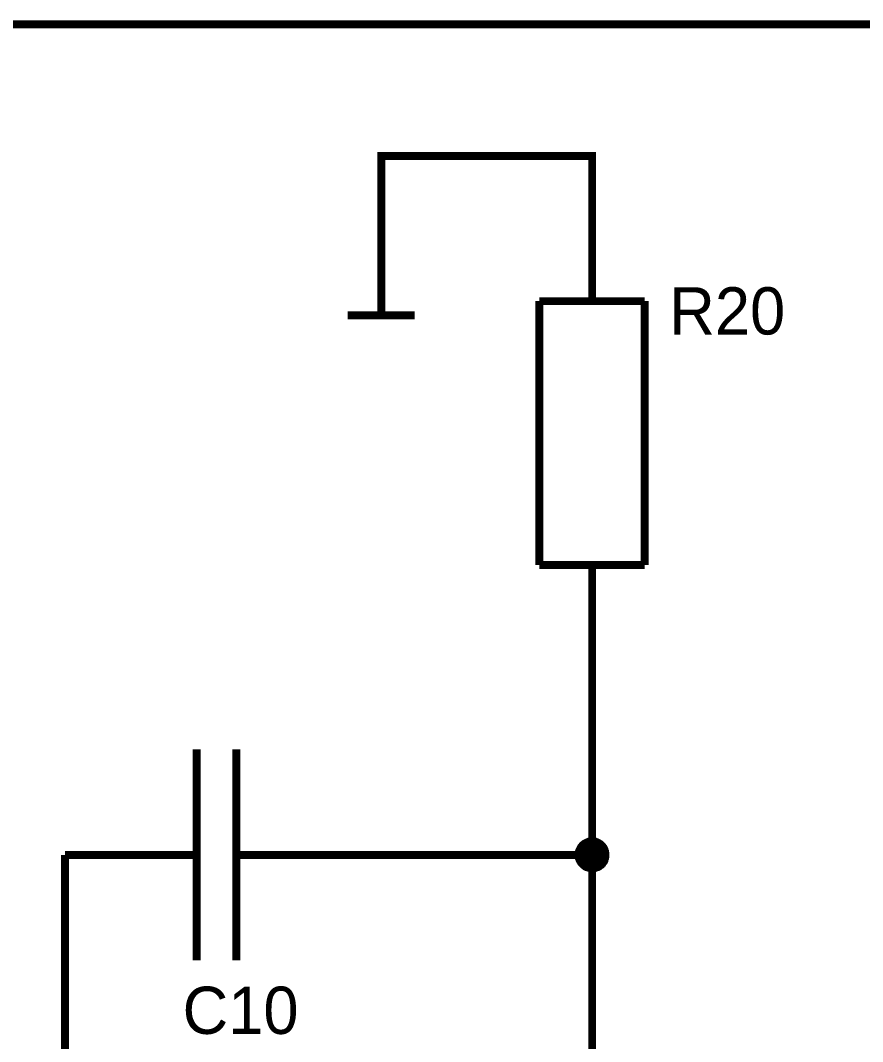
# Model space of a CAD drawing. Header units: inches. Extents: x 0 to 420, y 0 to 297.
# Drawn here: x 300.79 to 332.72, y 178.41 to 217.14 of the extents above; entities that cross this region are included whole.
import ezdxf

# ---------------------------------------------------------------- set-up
doc = ezdxf.new("R2010")
doc.units = ezdxf.units.IN
doc.layers.add('Sheet', color=255, linetype='Continuous')

msp = doc.modelspace()

# ---------------------------------------------------------------- linework, layer by layer
at = {"layer": 'Sheet'}
for points, const_width in [([(223.506, 216.992), (341.967, 216.992), (341.967, 216.992)], 0.3), ([(314.474, 208.489), (314.474, 211.996), (322.47, 211.996), (322.47, 211.492)], 0.3), ([(322.47, 206.495), (322.47, 211.492)], 0.3), ([(314.474, 208.489), (314.474, 205.957)], 0.3), ([(324.463, 206.495), (320.465, 206.495)], 0.3), ([(320.465, 206.495), (320.465, 196.491)], 0.3), ([(324.463, 196.491), (324.463, 206.495)], 0.3), ([(313.197, 205.957), (315.739, 205.957)], 0.3), ([(320.465, 196.491), (324.463, 196.491)], 0.3), ([(322.47, 196.491), (322.47, 191.495)], 0.3), ([(313.97, 185.491), (322.47, 185.491), (322.47, 191.495)], 0.3), ([(307.474, 189.49), (307.474, 181.491)], 0.3), ([(308.975, 189.49), (308.975, 181.491)], 0.3), ([(321.954, 185.491), (321.954, 185.513), (321.954, 185.547), (321.966, 185.569), (321.966, 185.591), (321.966, 185.614), (321.977, 185.647), (321.988, 185.67), (321.999, 185.692), (322.01, 185.715), (322.022, 185.737), (322.033, 185.759), (322.044, 185.782), (322.055, 185.793), (322.078, 185.815), (322.089, 185.838), (322.111, 185.849), (322.122, 185.871), (322.145, 185.883), (322.167, 185.905), (322.178, 185.916), (322.201, 185.927), (322.223, 185.939), (322.246, 185.95), (322.268, 185.961), (322.29, 185.972), (322.313, 185.983), (322.346, 185.995), (322.369, 185.995), (322.391, 185.995), (322.414, 186.006), (322.447, 186.006), (322.47, 186.006)], 0.3), ([(321.954, 185.491), (321.954, 185.513), (321.954, 185.547), (321.966, 185.569), (321.966, 185.591), (321.966, 185.614), (321.977, 185.647), (321.988, 185.67), (321.999, 185.692), (322.01, 185.715), (322.022, 185.737), (322.033, 185.759), (322.044, 185.782), (322.055, 185.793), (322.078, 185.815), (322.089, 185.838), (322.111, 185.849), (322.122, 185.871), (322.145, 185.883), (322.167, 185.905), (322.178, 185.916), (322.201, 185.927), (322.223, 185.939), (322.246, 185.95), (322.268, 185.961), (322.29, 185.972), (322.313, 185.983), (322.346, 185.995), (322.369, 185.995), (322.391, 185.995), (322.414, 186.006), (322.447, 186.006), (322.47, 186.006)], 0.3), ([(321.954, 185.491), (321.954, 185.513), (321.954, 185.547), (321.966, 185.569), (321.966, 185.591), (321.966, 185.614), (321.977, 185.647), (321.988, 185.67), (321.999, 185.692), (322.01, 185.715), (322.022, 185.737), (322.033, 185.759), (322.044, 185.782), (322.055, 185.793), (322.078, 185.815), (322.089, 185.838), (322.111, 185.849), (322.122, 185.871), (322.145, 185.883), (322.167, 185.905), (322.178, 185.916), (322.201, 185.927), (322.223, 185.939), (322.246, 185.95), (322.268, 185.961), (322.29, 185.972), (322.313, 185.983), (322.346, 185.995), (322.369, 185.995), (322.391, 185.995), (322.414, 186.006), (322.447, 186.006), (322.47, 186.006)], 0.3), ([(321.954, 185.491), (321.954, 185.513), (321.954, 185.547), (321.966, 185.569), (321.966, 185.591), (321.966, 185.614), (321.977, 185.647), (321.988, 185.67), (321.999, 185.692), (322.01, 185.715), (322.022, 185.737), (322.033, 185.759), (322.044, 185.782), (322.055, 185.793), (322.078, 185.815), (322.089, 185.838), (322.111, 185.849), (322.122, 185.871), (322.145, 185.883), (322.167, 185.905), (322.178, 185.916), (322.201, 185.927), (322.223, 185.939), (322.246, 185.95), (322.268, 185.961), (322.29, 185.972), (322.313, 185.983), (322.346, 185.995), (322.369, 185.995), (322.391, 185.995), (322.414, 186.006), (322.447, 186.006), (322.47, 186.006)], 0.3), ([(321.954, 185.491), (321.954, 185.513), (321.954, 185.547), (321.966, 185.569), (321.966, 185.591), (321.966, 185.614), (321.977, 185.647), (321.988, 185.67), (321.999, 185.692), (322.01, 185.715), (322.022, 185.737), (322.033, 185.759), (322.044, 185.782), (322.055, 185.793), (322.078, 185.815), (322.089, 185.838), (322.111, 185.849), (322.122, 185.871), (322.145, 185.883), (322.167, 185.905), (322.178, 185.916), (322.201, 185.927), (322.223, 185.939), (322.246, 185.95), (322.268, 185.961), (322.29, 185.972), (322.313, 185.983), (322.346, 185.995), (322.369, 185.995), (322.391, 185.995), (322.414, 186.006), (322.447, 186.006), (322.47, 186.006)], 0.0991), ([(321.954, 185.491), (321.954, 185.513), (321.954, 185.547), (321.966, 185.569), (321.966, 185.591), (321.966, 185.614), (321.977, 185.647), (321.988, 185.67), (321.999, 185.692), (322.01, 185.715), (322.022, 185.737), (322.033, 185.759), (322.044, 185.782), (322.055, 185.793), (322.078, 185.815), (322.089, 185.838), (322.111, 185.849), (322.122, 185.871), (322.145, 185.883), (322.167, 185.905), (322.178, 185.916), (322.201, 185.927), (322.223, 185.939), (322.246, 185.95), (322.268, 185.961), (322.29, 185.972), (322.313, 185.983), (322.346, 185.995), (322.369, 185.995), (322.391, 185.995), (322.414, 186.006), (322.447, 186.006), (322.47, 186.006)], 0.0991), ([(321.954, 185.491), (321.954, 185.513), (321.954, 185.547), (321.966, 185.569), (321.966, 185.591), (321.966, 185.614), (321.977, 185.647), (321.988, 185.67), (321.999, 185.692), (322.01, 185.715), (322.022, 185.737), (322.033, 185.759), (322.044, 185.782), (322.055, 185.793), (322.078, 185.815), (322.089, 185.838), (322.111, 185.849), (322.122, 185.871), (322.145, 185.883), (322.167, 185.905), (322.178, 185.916), (322.201, 185.927), (322.223, 185.939), (322.246, 185.95), (322.268, 185.961), (322.29, 185.972), (322.313, 185.983), (322.346, 185.995), (322.369, 185.995), (322.391, 185.995), (322.414, 186.006), (322.447, 186.006), (322.47, 186.006)], 0.0991), ([(321.954, 185.491), (321.954, 185.513), (321.954, 185.547), (321.966, 185.569), (321.966, 185.591), (321.966, 185.614), (321.977, 185.647), (321.988, 185.67), (321.999, 185.692), (322.01, 185.715), (322.022, 185.737), (322.033, 185.759), (322.044, 185.782), (322.055, 185.793), (322.078, 185.815), (322.089, 185.838), (322.111, 185.849), (322.122, 185.871), (322.145, 185.883), (322.167, 185.905), (322.178, 185.916), (322.201, 185.927), (322.223, 185.939), (322.246, 185.95), (322.268, 185.961), (322.29, 185.972), (322.313, 185.983), (322.346, 185.995), (322.369, 185.995), (322.391, 185.995), (322.414, 186.006), (322.447, 186.006), (322.47, 186.006)], 0.0991), ([(322.47, 186.006), (322.47, 186.006)], 0.3), ([(322.47, 186.006), (322.492, 186.006), (322.526, 186.006), (322.548, 185.995), (322.57, 185.995), (322.593, 185.995), (322.615, 185.983), (322.649, 185.972), (322.671, 185.961), (322.694, 185.95), (322.716, 185.939), (322.727, 185.927), (322.75, 185.916), (322.772, 185.905), (322.794, 185.883), (322.806, 185.871), (322.828, 185.849), (322.839, 185.838), (322.862, 185.815), (322.873, 185.793), (322.884, 185.782), (322.906, 185.759), (322.918, 185.737), (322.929, 185.715), (322.929, 185.692), (322.94, 185.67), (322.951, 185.647), (322.962, 185.614), (322.962, 185.591), (322.962, 185.569), (322.974, 185.547), (322.974, 185.513), (322.974, 185.491)], 0.3), ([(322.47, 186.006), (322.47, 186.006)], 0.3), ([(322.47, 186.006), (322.492, 186.006), (322.526, 186.006), (322.548, 185.995), (322.57, 185.995), (322.593, 185.995), (322.615, 185.983), (322.649, 185.972), (322.671, 185.961), (322.694, 185.95), (322.716, 185.939), (322.727, 185.927), (322.75, 185.916), (322.772, 185.905), (322.794, 185.883), (322.806, 185.871), (322.828, 185.849), (322.839, 185.838), (322.862, 185.815), (322.873, 185.793), (322.884, 185.782), (322.906, 185.759), (322.918, 185.737), (322.929, 185.715), (322.929, 185.692), (322.94, 185.67), (322.951, 185.647), (322.962, 185.614), (322.962, 185.591), (322.962, 185.569), (322.974, 185.547), (322.974, 185.513), (322.974, 185.491)], 0.3), ([(322.47, 186.006), (322.47, 186.006)], 0.3), ([(322.47, 186.006), (322.492, 186.006), (322.526, 186.006), (322.548, 185.995), (322.57, 185.995), (322.593, 185.995), (322.615, 185.983), (322.649, 185.972), (322.671, 185.961), (322.694, 185.95), (322.716, 185.939), (322.727, 185.927), (322.75, 185.916), (322.772, 185.905), (322.794, 185.883), (322.806, 185.871), (322.828, 185.849), (322.839, 185.838), (322.862, 185.815), (322.873, 185.793), (322.884, 185.782), (322.906, 185.759), (322.918, 185.737), (322.929, 185.715), (322.929, 185.692), (322.94, 185.67), (322.951, 185.647), (322.962, 185.614), (322.962, 185.591), (322.962, 185.569), (322.974, 185.547), (322.974, 185.513), (322.974, 185.491)], 0.3), ([(322.47, 186.006), (322.47, 186.006)], 0.3), ([(322.47, 186.006), (322.492, 186.006), (322.526, 186.006), (322.548, 185.995), (322.57, 185.995), (322.593, 185.995), (322.615, 185.983), (322.649, 185.972), (322.671, 185.961), (322.694, 185.95), (322.716, 185.939), (322.727, 185.927), (322.75, 185.916), (322.772, 185.905), (322.794, 185.883), (322.806, 185.871), (322.828, 185.849), (322.839, 185.838), (322.862, 185.815), (322.873, 185.793), (322.884, 185.782), (322.906, 185.759), (322.918, 185.737), (322.929, 185.715), (322.929, 185.692), (322.94, 185.67), (322.951, 185.647), (322.962, 185.614), (322.962, 185.591), (322.962, 185.569), (322.974, 185.547), (322.974, 185.513), (322.974, 185.491)], 0.3), ([(322.47, 186.006), (322.47, 186.006)], 0.0991), ([(322.47, 186.006), (322.492, 186.006), (322.526, 186.006), (322.548, 185.995), (322.57, 185.995), (322.593, 185.995), (322.615, 185.983), (322.649, 185.972), (322.671, 185.961), (322.694, 185.95), (322.716, 185.939), (322.727, 185.927), (322.75, 185.916), (322.772, 185.905), (322.794, 185.883), (322.806, 185.871), (322.828, 185.849), (322.839, 185.838), (322.862, 185.815), (322.873, 185.793), (322.884, 185.782), (322.906, 185.759), (322.918, 185.737), (322.929, 185.715), (322.929, 185.692), (322.94, 185.67), (322.951, 185.647), (322.962, 185.614), (322.962, 185.591), (322.962, 185.569), (322.974, 185.547), (322.974, 185.513), (322.974, 185.491)], 0.0991), ([(322.47, 186.006), (322.47, 186.006)], 0.0991), ([(322.47, 186.006), (322.492, 186.006), (322.526, 186.006), (322.548, 185.995), (322.57, 185.995), (322.593, 185.995), (322.615, 185.983), (322.649, 185.972), (322.671, 185.961), (322.694, 185.95), (322.716, 185.939), (322.727, 185.927), (322.75, 185.916), (322.772, 185.905), (322.794, 185.883), (322.806, 185.871), (322.828, 185.849), (322.839, 185.838), (322.862, 185.815), (322.873, 185.793), (322.884, 185.782), (322.906, 185.759), (322.918, 185.737), (322.929, 185.715), (322.929, 185.692), (322.94, 185.67), (322.951, 185.647), (322.962, 185.614), (322.962, 185.591), (322.962, 185.569), (322.974, 185.547), (322.974, 185.513), (322.974, 185.491)], 0.0991), ([(322.47, 186.006), (322.47, 186.006)], 0.0991), ([(322.47, 186.006), (322.492, 186.006), (322.526, 186.006), (322.548, 185.995), (322.57, 185.995), (322.593, 185.995), (322.615, 185.983), (322.649, 185.972), (322.671, 185.961), (322.694, 185.95), (322.716, 185.939), (322.727, 185.927), (322.75, 185.916), (322.772, 185.905), (322.794, 185.883), (322.806, 185.871), (322.828, 185.849), (322.839, 185.838), (322.862, 185.815), (322.873, 185.793), (322.884, 185.782), (322.906, 185.759), (322.918, 185.737), (322.929, 185.715), (322.929, 185.692), (322.94, 185.67), (322.951, 185.647), (322.962, 185.614), (322.962, 185.591), (322.962, 185.569), (322.974, 185.547), (322.974, 185.513), (322.974, 185.491)], 0.0991), ([(322.47, 186.006), (322.47, 186.006)], 0.0991), ([(322.47, 186.006), (322.492, 186.006), (322.526, 186.006), (322.548, 185.995), (322.57, 185.995), (322.593, 185.995), (322.615, 185.983), (322.649, 185.972), (322.671, 185.961), (322.694, 185.95), (322.716, 185.939), (322.727, 185.927), (322.75, 185.916), (322.772, 185.905), (322.794, 185.883), (322.806, 185.871), (322.828, 185.849), (322.839, 185.838), (322.862, 185.815), (322.873, 185.793), (322.884, 185.782), (322.906, 185.759), (322.918, 185.737), (322.929, 185.715), (322.929, 185.692), (322.94, 185.67), (322.951, 185.647), (322.962, 185.614), (322.962, 185.591), (322.962, 185.569), (322.974, 185.547), (322.974, 185.513), (322.974, 185.491)], 0.0991), ([(307.474, 185.491), (302.48, 185.491)], 0.3), ([(302.48, 167.499), (302.48, 185.491)], 0.3), ([(308.975, 185.491), (313.97, 185.491)], 0.3), ([(322.47, 184.986), (322.447, 184.986), (322.414, 184.986), (322.391, 184.998), (322.369, 184.998), (322.346, 184.998), (322.313, 185.009), (322.29, 185.02), (322.268, 185.031), (322.246, 185.031), (322.223, 185.042), (322.201, 185.054), (322.178, 185.076), (322.167, 185.087), (322.145, 185.098), (322.122, 185.121), (322.111, 185.132), (322.089, 185.154), (322.078, 185.166), (322.055, 185.188), (322.044, 185.211), (322.033, 185.233), (322.022, 185.244), (322.01, 185.267), (321.999, 185.289), (321.988, 185.311), (321.977, 185.345), (321.966, 185.367), (321.966, 185.39), (321.966, 185.412), (321.954, 185.435), (321.954, 185.468), (321.954, 185.491)], 0.3), ([(321.954, 185.491), (321.954, 185.491)], 0.3), ([(322.47, 184.986), (322.447, 184.986), (322.414, 184.986), (322.391, 184.998), (322.369, 184.998), (322.346, 184.998), (322.313, 185.009), (322.29, 185.02), (322.268, 185.031), (322.246, 185.031), (322.223, 185.042), (322.201, 185.054), (322.178, 185.076), (322.167, 185.087), (322.145, 185.098), (322.122, 185.121), (322.111, 185.132), (322.089, 185.154), (322.078, 185.166), (322.055, 185.188), (322.044, 185.211), (322.033, 185.233), (322.022, 185.244), (322.01, 185.267), (321.999, 185.289), (321.988, 185.311), (321.977, 185.345), (321.966, 185.367), (321.966, 185.39), (321.966, 185.412), (321.954, 185.435), (321.954, 185.468), (321.954, 185.491)], 0.3), ([(321.954, 185.491), (321.954, 185.491)], 0.3), ([(322.47, 184.986), (322.447, 184.986), (322.414, 184.986), (322.391, 184.998), (322.369, 184.998), (322.346, 184.998), (322.313, 185.009), (322.29, 185.02), (322.268, 185.031), (322.246, 185.031), (322.223, 185.042), (322.201, 185.054), (322.178, 185.076), (322.167, 185.087), (322.145, 185.098), (322.122, 185.121), (322.111, 185.132), (322.089, 185.154), (322.078, 185.166), (322.055, 185.188), (322.044, 185.211), (322.033, 185.233), (322.022, 185.244), (322.01, 185.267), (321.999, 185.289), (321.988, 185.311), (321.977, 185.345), (321.966, 185.367), (321.966, 185.39), (321.966, 185.412), (321.954, 185.435), (321.954, 185.468), (321.954, 185.491)], 0.3), ([(321.954, 185.491), (321.954, 185.491)], 0.3), ([(322.47, 184.986), (322.447, 184.986), (322.414, 184.986), (322.391, 184.998), (322.369, 184.998), (322.346, 184.998), (322.313, 185.009), (322.29, 185.02), (322.268, 185.031), (322.246, 185.031), (322.223, 185.042), (322.201, 185.054), (322.178, 185.076), (322.167, 185.087), (322.145, 185.098), (322.122, 185.121), (322.111, 185.132), (322.089, 185.154), (322.078, 185.166), (322.055, 185.188), (322.044, 185.211), (322.033, 185.233), (322.022, 185.244), (322.01, 185.267), (321.999, 185.289), (321.988, 185.311), (321.977, 185.345), (321.966, 185.367), (321.966, 185.39), (321.966, 185.412), (321.954, 185.435), (321.954, 185.468), (321.954, 185.491)], 0.3), ([(321.954, 185.491), (321.954, 185.491)], 0.3), ([(322.47, 184.986), (322.447, 184.986), (322.414, 184.986), (322.391, 184.998), (322.369, 184.998), (322.346, 184.998), (322.313, 185.009), (322.29, 185.02), (322.268, 185.031), (322.246, 185.031), (322.223, 185.042), (322.201, 185.054), (322.178, 185.076), (322.167, 185.087), (322.145, 185.098), (322.122, 185.121), (322.111, 185.132), (322.089, 185.154), (322.078, 185.166), (322.055, 185.188), (322.044, 185.211), (322.033, 185.233), (322.022, 185.244), (322.01, 185.267), (321.999, 185.289), (321.988, 185.311), (321.977, 185.345), (321.966, 185.367), (321.966, 185.39), (321.966, 185.412), (321.954, 185.435), (321.954, 185.468), (321.954, 185.491)], 0.0991), ([(321.954, 185.491), (321.954, 185.491)], 0.0991), ([(322.47, 184.986), (322.447, 184.986), (322.414, 184.986), (322.391, 184.998), (322.369, 184.998), (322.346, 184.998), (322.313, 185.009), (322.29, 185.02), (322.268, 185.031), (322.246, 185.031), (322.223, 185.042), (322.201, 185.054), (322.178, 185.076), (322.167, 185.087), (322.145, 185.098), (322.122, 185.121), (322.111, 185.132), (322.089, 185.154), (322.078, 185.166), (322.055, 185.188), (322.044, 185.211), (322.033, 185.233), (322.022, 185.244), (322.01, 185.267), (321.999, 185.289), (321.988, 185.311), (321.977, 185.345), (321.966, 185.367), (321.966, 185.39), (321.966, 185.412), (321.954, 185.435), (321.954, 185.468), (321.954, 185.491)], 0.0991), ([(321.954, 185.491), (321.954, 185.491)], 0.0991), ([(322.47, 184.986), (322.447, 184.986), (322.414, 184.986), (322.391, 184.998), (322.369, 184.998), (322.346, 184.998), (322.313, 185.009), (322.29, 185.02), (322.268, 185.031), (322.246, 185.031), (322.223, 185.042), (322.201, 185.054), (322.178, 185.076), (322.167, 185.087), (322.145, 185.098), (322.122, 185.121), (322.111, 185.132), (322.089, 185.154), (322.078, 185.166), (322.055, 185.188), (322.044, 185.211), (322.033, 185.233), (322.022, 185.244), (322.01, 185.267), (321.999, 185.289), (321.988, 185.311), (321.977, 185.345), (321.966, 185.367), (321.966, 185.39), (321.966, 185.412), (321.954, 185.435), (321.954, 185.468), (321.954, 185.491)], 0.0991), ([(321.954, 185.491), (321.954, 185.491)], 0.0991), ([(322.47, 184.986), (322.447, 184.986), (322.414, 184.986), (322.391, 184.998), (322.369, 184.998), (322.346, 184.998), (322.313, 185.009), (322.29, 185.02), (322.268, 185.031), (322.246, 185.031), (322.223, 185.042), (322.201, 185.054), (322.178, 185.076), (322.167, 185.087), (322.145, 185.098), (322.122, 185.121), (322.111, 185.132), (322.089, 185.154), (322.078, 185.166), (322.055, 185.188), (322.044, 185.211), (322.033, 185.233), (322.022, 185.244), (322.01, 185.267), (321.999, 185.289), (321.988, 185.311), (321.977, 185.345), (321.966, 185.367), (321.966, 185.39), (321.966, 185.412), (321.954, 185.435), (321.954, 185.468), (321.954, 185.491)], 0.0991), ([(321.954, 185.491), (321.954, 185.491)], 0.0991), ([(322.47, 185.491), (322.47, 180.998)], 0.3), ([(322.974, 185.491), (322.974, 185.468), (322.974, 185.435), (322.962, 185.412), (322.962, 185.39), (322.962, 185.367), (322.951, 185.345), (322.94, 185.311), (322.929, 185.289), (322.929, 185.267), (322.918, 185.244), (322.906, 185.233), (322.884, 185.211), (322.873, 185.188), (322.862, 185.166), (322.839, 185.154), (322.828, 185.132), (322.806, 185.121), (322.794, 185.098), (322.772, 185.087), (322.75, 185.076), (322.727, 185.054), (322.716, 185.042), (322.694, 185.031), (322.671, 185.031), (322.649, 185.02), (322.615, 185.009), (322.593, 184.998), (322.57, 184.998), (322.548, 184.998), (322.526, 184.986), (322.492, 184.986), (322.47, 184.986)], 0.3), ([(322.974, 185.491), (322.974, 185.468), (322.974, 185.435), (322.962, 185.412), (322.962, 185.39), (322.962, 185.367), (322.951, 185.345), (322.94, 185.311), (322.929, 185.289), (322.929, 185.267), (322.918, 185.244), (322.906, 185.233), (322.884, 185.211), (322.873, 185.188), (322.862, 185.166), (322.839, 185.154), (322.828, 185.132), (322.806, 185.121), (322.794, 185.098), (322.772, 185.087), (322.75, 185.076), (322.727, 185.054), (322.716, 185.042), (322.694, 185.031), (322.671, 185.031), (322.649, 185.02), (322.615, 185.009), (322.593, 184.998), (322.57, 184.998), (322.548, 184.998), (322.526, 184.986), (322.492, 184.986), (322.47, 184.986)], 0.3), ([(322.974, 185.491), (322.974, 185.468), (322.974, 185.435), (322.962, 185.412), (322.962, 185.39), (322.962, 185.367), (322.951, 185.345), (322.94, 185.311), (322.929, 185.289), (322.929, 185.267), (322.918, 185.244), (322.906, 185.233), (322.884, 185.211), (322.873, 185.188), (322.862, 185.166), (322.839, 185.154), (322.828, 185.132), (322.806, 185.121), (322.794, 185.098), (322.772, 185.087), (322.75, 185.076), (322.727, 185.054), (322.716, 185.042), (322.694, 185.031), (322.671, 185.031), (322.649, 185.02), (322.615, 185.009), (322.593, 184.998), (322.57, 184.998), (322.548, 184.998), (322.526, 184.986), (322.492, 184.986), (322.47, 184.986)], 0.3), ([(322.974, 185.491), (322.974, 185.468), (322.974, 185.435), (322.962, 185.412), (322.962, 185.39), (322.962, 185.367), (322.951, 185.345), (322.94, 185.311), (322.929, 185.289), (322.929, 185.267), (322.918, 185.244), (322.906, 185.233), (322.884, 185.211), (322.873, 185.188), (322.862, 185.166), (322.839, 185.154), (322.828, 185.132), (322.806, 185.121), (322.794, 185.098), (322.772, 185.087), (322.75, 185.076), (322.727, 185.054), (322.716, 185.042), (322.694, 185.031), (322.671, 185.031), (322.649, 185.02), (322.615, 185.009), (322.593, 184.998), (322.57, 184.998), (322.548, 184.998), (322.526, 184.986), (322.492, 184.986), (322.47, 184.986)], 0.3), ([(322.974, 185.491), (322.974, 185.468), (322.974, 185.435), (322.962, 185.412), (322.962, 185.39), (322.962, 185.367), (322.951, 185.345), (322.94, 185.311), (322.929, 185.289), (322.929, 185.267), (322.918, 185.244), (322.906, 185.233), (322.884, 185.211), (322.873, 185.188), (322.862, 185.166), (322.839, 185.154), (322.828, 185.132), (322.806, 185.121), (322.794, 185.098), (322.772, 185.087), (322.75, 185.076), (322.727, 185.054), (322.716, 185.042), (322.694, 185.031), (322.671, 185.031), (322.649, 185.02), (322.615, 185.009), (322.593, 184.998), (322.57, 184.998), (322.548, 184.998), (322.526, 184.986), (322.492, 184.986), (322.47, 184.986)], 0.0991), ([(322.974, 185.491), (322.974, 185.468), (322.974, 185.435), (322.962, 185.412), (322.962, 185.39), (322.962, 185.367), (322.951, 185.345), (322.94, 185.311), (322.929, 185.289), (322.929, 185.267), (322.918, 185.244), (322.906, 185.233), (322.884, 185.211), (322.873, 185.188), (322.862, 185.166), (322.839, 185.154), (322.828, 185.132), (322.806, 185.121), (322.794, 185.098), (322.772, 185.087), (322.75, 185.076), (322.727, 185.054), (322.716, 185.042), (322.694, 185.031), (322.671, 185.031), (322.649, 185.02), (322.615, 185.009), (322.593, 184.998), (322.57, 184.998), (322.548, 184.998), (322.526, 184.986), (322.492, 184.986), (322.47, 184.986)], 0.0991), ([(322.974, 185.491), (322.974, 185.468), (322.974, 185.435), (322.962, 185.412), (322.962, 185.39), (322.962, 185.367), (322.951, 185.345), (322.94, 185.311), (322.929, 185.289), (322.929, 185.267), (322.918, 185.244), (322.906, 185.233), (322.884, 185.211), (322.873, 185.188), (322.862, 185.166), (322.839, 185.154), (322.828, 185.132), (322.806, 185.121), (322.794, 185.098), (322.772, 185.087), (322.75, 185.076), (322.727, 185.054), (322.716, 185.042), (322.694, 185.031), (322.671, 185.031), (322.649, 185.02), (322.615, 185.009), (322.593, 184.998), (322.57, 184.998), (322.548, 184.998), (322.526, 184.986), (322.492, 184.986), (322.47, 184.986)], 0.0991), ([(322.974, 185.491), (322.974, 185.468), (322.974, 185.435), (322.962, 185.412), (322.962, 185.39), (322.962, 185.367), (322.951, 185.345), (322.94, 185.311), (322.929, 185.289), (322.929, 185.267), (322.918, 185.244), (322.906, 185.233), (322.884, 185.211), (322.873, 185.188), (322.862, 185.166), (322.839, 185.154), (322.828, 185.132), (322.806, 185.121), (322.794, 185.098), (322.772, 185.087), (322.75, 185.076), (322.727, 185.054), (322.716, 185.042), (322.694, 185.031), (322.671, 185.031), (322.649, 185.02), (322.615, 185.009), (322.593, 184.998), (322.57, 184.998), (322.548, 184.998), (322.526, 184.986), (322.492, 184.986), (322.47, 184.986)], 0.0991), ([(322.974, 185.491), (322.974, 185.491), (322.974, 185.491), (322.974, 185.491), (322.974, 185.491), (322.974, 185.491), (322.974, 185.491), (322.974, 185.491), (322.974, 185.491), (322.974, 185.491), (322.974, 185.491), (322.974, 185.491), (322.974, 185.491), (322.974, 185.491), (322.974, 185.491), (322.974, 185.491), (322.974, 185.491), (322.974, 185.491), (322.974, 185.491), (322.974, 185.491), (322.974, 185.491), (322.974, 185.491), (322.974, 185.491), (322.974, 185.491), (322.974, 185.491), (322.974, 185.491), (322.974, 185.491), (322.974, 185.491), (322.974, 185.491), (322.974, 185.491), (322.974, 185.491), (322.974, 185.491), (322.974, 185.491)], 0.3), ([(322.974, 185.491), (322.974, 185.491)], 0.3), ([(322.974, 185.491), (322.974, 185.491), (322.974, 185.491), (322.974, 185.491), (322.974, 185.491), (322.974, 185.491), (322.974, 185.491), (322.974, 185.491), (322.974, 185.491), (322.974, 185.491), (322.974, 185.491), (322.974, 185.491), (322.974, 185.491), (322.974, 185.491), (322.974, 185.491), (322.974, 185.491), (322.974, 185.491), (322.974, 185.491), (322.974, 185.491), (322.974, 185.491), (322.974, 185.491), (322.974, 185.491), (322.974, 185.491), (322.974, 185.491), (322.974, 185.491), (322.974, 185.491), (322.974, 185.491), (322.974, 185.491), (322.974, 185.491), (322.974, 185.491), (322.974, 185.491), (322.974, 185.491), (322.974, 185.491)], 0.3), ([(322.974, 185.491), (322.974, 185.491)], 0.3), ([(322.974, 185.491), (322.974, 185.491), (322.974, 185.491), (322.974, 185.491), (322.974, 185.491), (322.974, 185.491), (322.974, 185.491), (322.974, 185.491), (322.974, 185.491), (322.974, 185.491), (322.974, 185.491), (322.974, 185.491), (322.974, 185.491), (322.974, 185.491), (322.974, 185.491), (322.974, 185.491), (322.974, 185.491), (322.974, 185.491), (322.974, 185.491), (322.974, 185.491), (322.974, 185.491), (322.974, 185.491), (322.974, 185.491), (322.974, 185.491), (322.974, 185.491), (322.974, 185.491), (322.974, 185.491), (322.974, 185.491), (322.974, 185.491), (322.974, 185.491), (322.974, 185.491), (322.974, 185.491), (322.974, 185.491)], 0.3), ([(322.974, 185.491), (322.974, 185.491)], 0.3), ([(322.974, 185.491), (322.974, 185.491), (322.974, 185.491), (322.974, 185.491), (322.974, 185.491), (322.974, 185.491), (322.974, 185.491), (322.974, 185.491), (322.974, 185.491), (322.974, 185.491), (322.974, 185.491), (322.974, 185.491), (322.974, 185.491), (322.974, 185.491), (322.974, 185.491), (322.974, 185.491), (322.974, 185.491), (322.974, 185.491), (322.974, 185.491), (322.974, 185.491), (322.974, 185.491), (322.974, 185.491), (322.974, 185.491), (322.974, 185.491), (322.974, 185.491), (322.974, 185.491), (322.974, 185.491), (322.974, 185.491), (322.974, 185.491), (322.974, 185.491), (322.974, 185.491), (322.974, 185.491), (322.974, 185.491)], 0.3), ([(322.974, 185.491), (322.974, 185.491)], 0.3), ([(322.974, 185.491), (322.974, 185.491), (322.974, 185.491), (322.974, 185.491), (322.974, 185.491), (322.974, 185.491), (322.974, 185.491), (322.974, 185.491), (322.974, 185.491), (322.974, 185.491), (322.974, 185.491), (322.974, 185.491), (322.974, 185.491), (322.974, 185.491), (322.974, 185.491), (322.974, 185.491), (322.974, 185.491), (322.974, 185.491), (322.974, 185.491), (322.974, 185.491), (322.974, 185.491), (322.974, 185.491), (322.974, 185.491), (322.974, 185.491), (322.974, 185.491), (322.974, 185.491), (322.974, 185.491), (322.974, 185.491), (322.974, 185.491), (322.974, 185.491), (322.974, 185.491), (322.974, 185.491), (322.974, 185.491)], 0.0991), ([(322.974, 185.491), (322.974, 185.491)], 0.0991), ([(322.974, 185.491), (322.974, 185.491), (322.974, 185.491), (322.974, 185.491), (322.974, 185.491), (322.974, 185.491), (322.974, 185.491), (322.974, 185.491), (322.974, 185.491), (322.974, 185.491), (322.974, 185.491), (322.974, 185.491), (322.974, 185.491), (322.974, 185.491), (322.974, 185.491), (322.974, 185.491), (322.974, 185.491), (322.974, 185.491), (322.974, 185.491), (322.974, 185.491), (322.974, 185.491), (322.974, 185.491), (322.974, 185.491), (322.974, 185.491), (322.974, 185.491), (322.974, 185.491), (322.974, 185.491), (322.974, 185.491), (322.974, 185.491), (322.974, 185.491), (322.974, 185.491), (322.974, 185.491), (322.974, 185.491)], 0.0991), ([(322.974, 185.491), (322.974, 185.491)], 0.0991), ([(322.974, 185.491), (322.974, 185.491), (322.974, 185.491), (322.974, 185.491), (322.974, 185.491), (322.974, 185.491), (322.974, 185.491), (322.974, 185.491), (322.974, 185.491), (322.974, 185.491), (322.974, 185.491), (322.974, 185.491), (322.974, 185.491), (322.974, 185.491), (322.974, 185.491), (322.974, 185.491), (322.974, 185.491), (322.974, 185.491), (322.974, 185.491), (322.974, 185.491), (322.974, 185.491), (322.974, 185.491), (322.974, 185.491), (322.974, 185.491), (322.974, 185.491), (322.974, 185.491), (322.974, 185.491), (322.974, 185.491), (322.974, 185.491), (322.974, 185.491), (322.974, 185.491), (322.974, 185.491), (322.974, 185.491)], 0.0991), ([(322.974, 185.491), (322.974, 185.491)], 0.0991), ([(322.974, 185.491), (322.974, 185.491), (322.974, 185.491), (322.974, 185.491), (322.974, 185.491), (322.974, 185.491), (322.974, 185.491), (322.974, 185.491), (322.974, 185.491), (322.974, 185.491), (322.974, 185.491), (322.974, 185.491), (322.974, 185.491), (322.974, 185.491), (322.974, 185.491), (322.974, 185.491), (322.974, 185.491), (322.974, 185.491), (322.974, 185.491), (322.974, 185.491), (322.974, 185.491), (322.974, 185.491), (322.974, 185.491), (322.974, 185.491), (322.974, 185.491), (322.974, 185.491), (322.974, 185.491), (322.974, 185.491), (322.974, 185.491), (322.974, 185.491), (322.974, 185.491), (322.974, 185.491), (322.974, 185.491)], 0.0991), ([(322.974, 185.491), (322.974, 185.491)], 0.0991), ([(322.47, 175.991), (322.47, 180.998)], 0.3)]:
    msp.add_lwpolyline(points, dxfattribs=dict(at, const_width=const_width))
at = {"layer": 'Sheet', "const_width": 0.508}
msp.add_lwpolyline([(322.245, 185.5, 1), (322.753, 185.5, 1)], format="xyb", close=True, dxfattribs=at)

# ---------------------------------------------------------------- texts
at = {"layer": 'Sheet'}
for s, p in [('R20', (325.392, 205.229)), ('C10', (306.937, 178.702))]:
    msp.add_text(s, height=1.7924, dxfattribs=at).set_placement(p)

doc.saveas('drawing.dxf')
